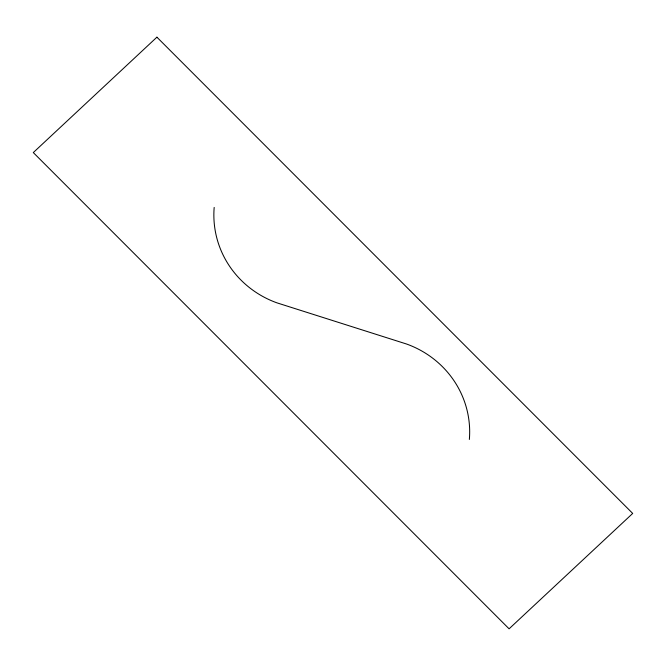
<?xml version="1.0" encoding="UTF-8"?>
<svg xmlns="http://www.w3.org/2000/svg" width="666" height="666" viewBox="0 0 666 666"><rect width="100%" height="100%" fill="white"/><g stroke="black" fill="none" stroke-linecap="round" stroke-linejoin="round"><path stroke-width="1" d="M469.355 439.452A97.311 94.039 -3 0 0 406.618 344.039L276.914 302.839A97.311 94.039 -3 0 1 214.177 207.426M156.91 37.179L33.3 152.572L509.09 628.821L632.7 513.428L156.91 37.179"/></g></svg>
